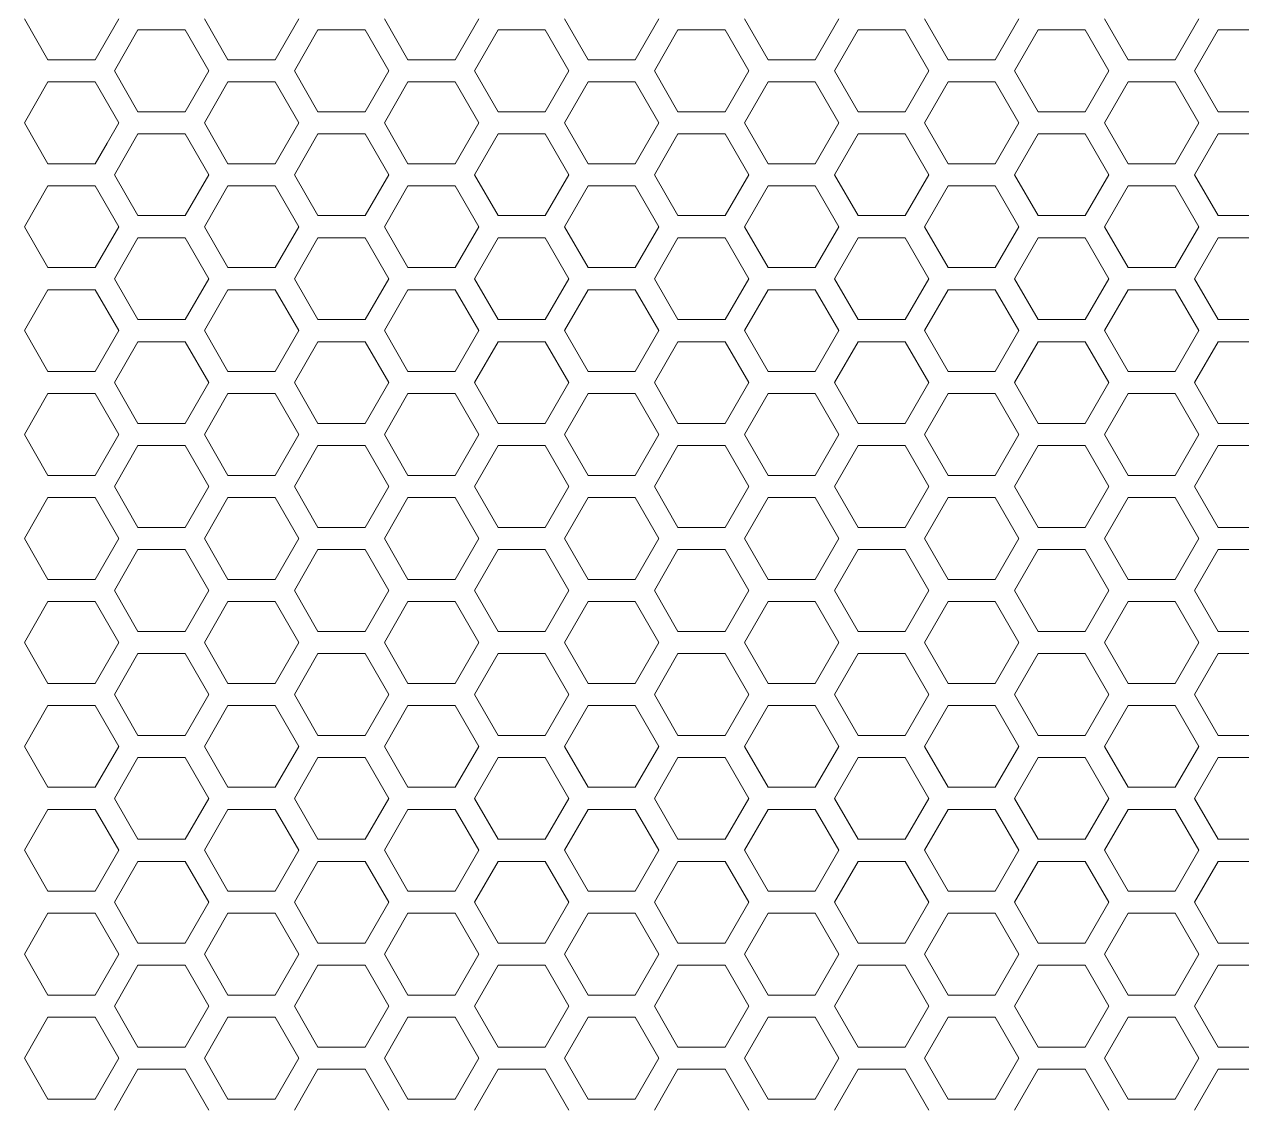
# Model space of a CAD drawing. Header units: millimetres. Extents: x 0 to 140, y -17 to 195.
# Drawn here: x 42.67 to 49.69, y 29.53 to 35.75 of the extents above; entities that cross this region are included whole.
import ezdxf

# ---------------------------------------------------------------- set-up
doc = ezdxf.new("R2010")
doc.units = ezdxf.units.MM
doc.layers.add('4203-42785_1_0', color=7, linetype='Continuous')

# ---------------------------------------------------------------- blocks, each defined once
blk = doc.blocks.new('a')
at = {"layer": '4203-42785_1_0', "color": 0, "linetype": 'ByBlock', "lineweight": 9}
for p, q in [((1506.8194, 372.1166), (1506.9262, 371.9317)), ((1507.1396, 371.9317), (1507.2464, 372.1166)), ((1507.6327, 372.1166), (1507.7395, 371.9317)), ((1507.9529, 371.9317), (1508.0596, 372.1166)), ((1508.446, 372.1166), (1508.5527, 371.9317)), ((1508.7661, 371.9317), (1508.8728, 372.1166)), ((1509.2593, 372.1166), (1509.366, 371.9317)), ((1509.5794, 371.9317), (1509.6862, 372.1166)), ((1510.0725, 372.1166), (1510.1793, 371.9317)), ((1510.3927, 371.9317), (1510.4994, 372.1166)), ((1510.8858, 372.1166), (1510.9926, 371.9317)), ((1511.206, 371.9317), (1511.3127, 372.1166)), ((1511.6991, 372.1166), (1511.8058, 371.9317)), ((1512.0192, 371.9317), (1512.1259, 372.1166)), ((1507.3328, 372.0667), (1507.2261, 371.8818)), ((1507.5463, 372.0667), (1507.3328, 372.0667)), ((1507.653, 371.8818), (1507.5463, 372.0667)), ((1508.1461, 372.0667), (1508.0394, 371.8818)), ((1508.3595, 372.0667), (1508.1461, 372.0667)), ((1508.4662, 371.8818), (1508.3595, 372.0667)), ((1508.9594, 372.0667), (1508.8527, 371.8818)), ((1509.1728, 372.0667), (1508.9594, 372.0667)), ((1509.2795, 371.8818), (1509.1728, 372.0667)), ((1509.7726, 372.0667), (1509.6659, 371.8818)), ((1509.9861, 372.0667), (1509.7726, 372.0667)), ((1510.0928, 371.8818), (1509.9861, 372.0667)), ((1510.5859, 372.0667), (1510.4792, 371.8818)), ((1510.7994, 372.0667), (1510.5859, 372.0667)), ((1510.9061, 371.8818), (1510.7994, 372.0667)), ((1511.3992, 372.0667), (1511.2925, 371.8818)), ((1511.6126, 372.0667), (1511.3992, 372.0667)), ((1511.7193, 371.8818), (1511.6126, 372.0667)), ((1512.2124, 372.0667), (1512.1057, 371.8818)), ((1512.4259, 372.0667), (1512.2124, 372.0667)), ((1506.9262, 371.9317), (1507.1396, 371.9317)), ((1507.7395, 371.9317), (1507.9529, 371.9317)), ((1508.5527, 371.9317), (1508.7661, 371.9317)), ((1509.366, 371.9317), (1509.5794, 371.9317)), ((1510.1793, 371.9317), (1510.3927, 371.9317)), ((1510.9926, 371.9317), (1511.206, 371.9317)), ((1511.8058, 371.9317), (1512.0192, 371.9317)), ((1507.2261, 371.8818), (1507.3328, 371.697)), ((1507.5463, 371.697), (1507.653, 371.8818)), ((1508.0394, 371.8818), (1508.1461, 371.697)), ((1508.3595, 371.697), (1508.4662, 371.8818)), ((1508.8527, 371.8818), (1508.9594, 371.697)), ((1509.1728, 371.697), (1509.2795, 371.8818)), ((1509.6659, 371.8818), (1509.7726, 371.697)), ((1509.9861, 371.697), (1510.0928, 371.8818)), ((1510.4792, 371.8818), (1510.5859, 371.697)), ((1510.7994, 371.697), (1510.9061, 371.8818)), ((1511.2925, 371.8818), (1511.3992, 371.697)), ((1511.6126, 371.697), (1511.7193, 371.8818)), ((1512.1057, 371.8818), (1512.2124, 371.697)), ((1506.9262, 371.8319), (1506.8194, 371.6471)), ((1507.1396, 371.8319), (1506.9262, 371.8319)), ((1507.2464, 371.6471), (1507.1396, 371.8319)), ((1507.7395, 371.8319), (1507.6327, 371.6471)), ((1507.9529, 371.8319), (1507.7395, 371.8319)), ((1508.0596, 371.6471), (1507.9529, 371.8319)), ((1508.5527, 371.8319), (1508.446, 371.6471)), ((1508.7661, 371.8319), (1508.5527, 371.8319)), ((1508.8728, 371.6471), (1508.7661, 371.8319)), ((1509.366, 371.8319), (1509.2593, 371.6471)), ((1509.5794, 371.8319), (1509.366, 371.8319)), ((1509.6862, 371.6471), (1509.5794, 371.8319)), ((1510.1793, 371.8319), (1510.0725, 371.6471)), ((1510.3927, 371.8319), (1510.1793, 371.8319)), ((1510.4994, 371.6471), (1510.3927, 371.8319)), ((1510.9926, 371.8319), (1510.8858, 371.6471)), ((1511.206, 371.8319), (1510.9926, 371.8319)), ((1511.3127, 371.6471), (1511.206, 371.8319)), ((1511.8058, 371.8319), (1511.6991, 371.6471)), ((1512.0192, 371.8319), (1511.8058, 371.8319)), ((1512.1259, 371.6471), (1512.0192, 371.8319)), ((1507.3328, 371.697), (1507.5463, 371.697)), ((1508.1461, 371.697), (1508.3595, 371.697)), ((1508.9594, 371.697), (1509.1728, 371.697)), ((1509.7726, 371.697), (1509.9861, 371.697)), ((1510.5859, 371.697), (1510.7994, 371.697)), ((1511.3992, 371.697), (1511.6126, 371.697)), ((1512.2124, 371.697), (1512.4259, 371.697)), ((1506.8194, 371.6471), (1506.9262, 371.4622)), ((1507.1929, 371.5547), (1507.2464, 371.6471)), ((1507.6327, 371.6471), (1507.7395, 371.4622)), ((1507.9529, 371.4622), (1508.0596, 371.6471)), ((1508.446, 371.6471), (1508.5527, 371.4622)), ((1508.7661, 371.4622), (1508.8728, 371.6471)), ((1509.2593, 371.6471), (1509.366, 371.4622)), ((1509.5794, 371.4622), (1509.6862, 371.6471)), ((1510.0725, 371.6471), (1510.1793, 371.4622)), ((1510.3927, 371.4622), (1510.4994, 371.6471)), ((1510.8858, 371.6471), (1510.9926, 371.4622)), ((1511.206, 371.4622), (1511.3127, 371.6471)), ((1511.6991, 371.6471), (1511.8058, 371.4622)), ((1512.0192, 371.4622), (1512.1259, 371.6471)), ((1507.3328, 371.5971), (1507.2261, 371.4123)), ((1507.5463, 371.5971), (1507.3328, 371.5971)), ((1507.653, 371.4123), (1507.5463, 371.5971)), ((1508.1461, 371.5971), (1508.0394, 371.4123)), ((1508.3595, 371.5971), (1508.1461, 371.5971)), ((1508.4662, 371.4123), (1508.3595, 371.5971)), ((1508.9594, 371.5971), (1508.8527, 371.4123)), ((1509.1728, 371.5971), (1508.9594, 371.5971)), ((1509.2795, 371.4123), (1509.1728, 371.5971)), ((1509.7726, 371.5971), (1509.6659, 371.4123)), ((1509.9861, 371.5971), (1509.7726, 371.5971)), ((1510.0928, 371.4123), (1509.9861, 371.5971)), ((1510.5859, 371.5971), (1510.4792, 371.4123)), ((1510.7994, 371.5971), (1510.5859, 371.5971)), ((1510.9061, 371.4123), (1510.7994, 371.5971)), ((1511.3992, 371.5971), (1511.2925, 371.4123)), ((1511.6126, 371.5971), (1511.3992, 371.5971)), ((1511.7193, 371.4123), (1511.6126, 371.5971)), ((1512.2124, 371.5971), (1512.1057, 371.4123)), ((1512.4259, 371.5971), (1512.2124, 371.5971)), ((1507.1396, 371.4622), (1507.1929, 371.5547)), ((1506.9262, 371.4622), (1507.1396, 371.4622)), ((1507.7395, 371.4622), (1507.9529, 371.4622)), ((1508.5527, 371.4622), (1508.7661, 371.4622)), ((1509.366, 371.4622), (1509.5794, 371.4622)), ((1510.1793, 371.4622), (1510.3927, 371.4622)), ((1510.9926, 371.4622), (1511.206, 371.4622)), ((1511.8058, 371.4622), (1512.0192, 371.4622)), ((1507.2261, 371.4123), (1507.3328, 371.2274)), ((1507.5463, 371.2274), (1507.653, 371.4123)), ((1508.0394, 371.4123), (1508.1461, 371.2274)), ((1508.3595, 371.2274), (1508.4662, 371.4123)), ((1508.8527, 371.4123), (1508.9594, 371.2274)), ((1509.1728, 371.2274), (1509.2795, 371.4123)), ((1509.6659, 371.4123), (1509.7726, 371.2274)), ((1509.9861, 371.2274), (1510.0928, 371.4123)), ((1510.4792, 371.4123), (1510.5859, 371.2274)), ((1510.7994, 371.2274), (1510.9061, 371.4123)), ((1511.2925, 371.4123), (1511.3992, 371.2274)), ((1511.6126, 371.2274), (1511.7193, 371.4123)), ((1512.1057, 371.4123), (1512.2124, 371.2274)), ((1506.9262, 371.3624), (1506.8194, 371.1775)), ((1507.1396, 371.3624), (1506.9262, 371.3624)), ((1507.2464, 371.1775), (1507.1396, 371.3624)), ((1507.7395, 371.3624), (1507.6327, 371.1775)), ((1507.9529, 371.3624), (1507.7395, 371.3624)), ((1508.0596, 371.1775), (1507.9529, 371.3624)), ((1508.5527, 371.3624), (1508.446, 371.1775)), ((1508.7661, 371.3624), (1508.5527, 371.3624)), ((1508.8728, 371.1775), (1508.7661, 371.3624)), ((1509.366, 371.3624), (1509.2593, 371.1775)), ((1509.5794, 371.3624), (1509.366, 371.3624)), ((1509.6862, 371.1775), (1509.5794, 371.3624)), ((1510.1793, 371.3624), (1510.0725, 371.1775)), ((1510.3927, 371.3624), (1510.1793, 371.3624)), ((1510.4994, 371.1775), (1510.3927, 371.3624)), ((1510.9926, 371.3624), (1510.8858, 371.1775)), ((1511.206, 371.3624), (1510.9926, 371.3624)), ((1511.3127, 371.1775), (1511.206, 371.3624)), ((1511.8058, 371.3624), (1511.6991, 371.1775)), ((1512.0192, 371.3624), (1511.8058, 371.3624)), ((1512.1259, 371.1775), (1512.0192, 371.3624)), ((1506.8194, 371.1775), (1506.9262, 370.9926)), ((1507.1396, 370.9926), (1507.2464, 371.1775)), ((1507.3328, 371.2274), (1507.5463, 371.2274)), ((1507.6327, 371.1775), (1507.7395, 370.9926)), ((1507.9529, 370.9926), (1508.0596, 371.1775)), ((1508.1461, 371.2274), (1508.3595, 371.2274)), ((1508.446, 371.1775), (1508.5527, 370.9926)), ((1508.7661, 370.9926), (1508.8728, 371.1775)), ((1508.9594, 371.2274), (1509.1728, 371.2274)), ((1509.2593, 371.1775), (1509.366, 370.9926)), ((1509.5794, 370.9926), (1509.6862, 371.1775)), ((1509.7726, 371.2274), (1509.9861, 371.2274)), ((1510.0725, 371.1775), (1510.1793, 370.9926)), ((1510.3927, 370.9926), (1510.4994, 371.1775)), ((1510.5859, 371.2274), (1510.7994, 371.2274)), ((1510.8858, 371.1775), (1510.9926, 370.9926)), ((1511.206, 370.9926), (1511.3127, 371.1775)), ((1511.3992, 371.2274), (1511.6126, 371.2274)), ((1511.6991, 371.1775), (1511.8058, 370.9926)), ((1512.0192, 370.9926), (1512.1259, 371.1775)), ((1512.2124, 371.2274), (1512.4259, 371.2274)), ((1507.3328, 371.1276), (1507.2261, 370.9427)), ((1507.5463, 371.1276), (1507.3328, 371.1276)), ((1507.653, 370.9427), (1507.5463, 371.1276)), ((1508.1461, 371.1276), (1508.0394, 370.9427)), ((1508.3595, 371.1276), (1508.1461, 371.1276)), ((1508.4662, 370.9427), (1508.3595, 371.1276)), ((1508.9594, 371.1276), (1508.8527, 370.9427)), ((1509.1728, 371.1276), (1508.9594, 371.1276)), ((1509.2795, 370.9427), (1509.1728, 371.1276)), ((1509.7726, 371.1276), (1509.6659, 370.9427)), ((1509.9861, 371.1276), (1509.7726, 371.1276)), ((1510.0928, 370.9427), (1509.9861, 371.1276)), ((1510.5859, 371.1276), (1510.4792, 370.9427)), ((1510.7994, 371.1276), (1510.5859, 371.1276)), ((1510.9061, 370.9427), (1510.7994, 371.1276)), ((1511.3992, 371.1276), (1511.2925, 370.9427)), ((1511.6126, 371.1276), (1511.3992, 371.1276)), ((1511.7193, 370.9427), (1511.6126, 371.1276)), ((1512.2124, 371.1276), (1512.1057, 370.9427)), ((1512.4259, 371.1276), (1512.2124, 371.1276)), ((1506.9262, 370.9926), (1507.1396, 370.9926)), ((1507.7395, 370.9926), (1507.9529, 370.9926)), ((1508.5527, 370.9926), (1508.7661, 370.9926)), ((1509.366, 370.9926), (1509.5794, 370.9926)), ((1510.1793, 370.9926), (1510.3927, 370.9926)), ((1510.9926, 370.9926), (1511.206, 370.9926)), ((1511.8058, 370.9926), (1512.0192, 370.9926)), ((1507.2261, 370.9427), (1507.3328, 370.7579)), ((1507.5463, 370.7579), (1507.653, 370.9427)), ((1508.0394, 370.9427), (1508.1461, 370.7579)), ((1508.3595, 370.7579), (1508.4662, 370.9427)), ((1508.8527, 370.9427), (1508.9594, 370.7579)), ((1509.1728, 370.7579), (1509.2795, 370.9427)), ((1509.6659, 370.9427), (1509.7726, 370.7579)), ((1509.9861, 370.7579), (1510.0928, 370.9427)), ((1510.4792, 370.9427), (1510.5859, 370.7579)), ((1510.7994, 370.7579), (1510.9061, 370.9427)), ((1511.2925, 370.9427), (1511.3992, 370.7579)), ((1511.6126, 370.7579), (1511.7193, 370.9427)), ((1512.1057, 370.9427), (1512.2124, 370.7579)), ((1506.9262, 370.8928), (1506.8194, 370.708)), ((1507.1396, 370.8928), (1506.9262, 370.8928)), ((1507.2464, 370.708), (1507.1396, 370.8928)), ((1507.7395, 370.8928), (1507.6327, 370.708)), ((1507.9529, 370.8928), (1507.7395, 370.8928)), ((1508.0596, 370.708), (1507.9529, 370.8928)), ((1508.5527, 370.8928), (1508.446, 370.708)), ((1508.7661, 370.8928), (1508.5527, 370.8928)), ((1508.8728, 370.708), (1508.7661, 370.8928)), ((1509.366, 370.8928), (1509.2593, 370.708)), ((1509.5794, 370.8928), (1509.366, 370.8928)), ((1509.6862, 370.708), (1509.5794, 370.8928)), ((1510.1793, 370.8928), (1510.0725, 370.708)), ((1510.3927, 370.8928), (1510.1793, 370.8928)), ((1510.4994, 370.708), (1510.3927, 370.8928)), ((1510.9926, 370.8928), (1510.8858, 370.708)), ((1511.206, 370.8928), (1510.9926, 370.8928)), ((1511.3127, 370.708), (1511.206, 370.8928)), ((1511.8058, 370.8928), (1511.6991, 370.708)), ((1512.0192, 370.8928), (1511.8058, 370.8928)), ((1512.1259, 370.708), (1512.0192, 370.8928)), ((1507.3328, 370.7579), (1507.5463, 370.7579)), ((1508.1461, 370.7579), (1508.3595, 370.7579)), ((1508.9594, 370.7579), (1509.1728, 370.7579)), ((1509.7726, 370.7579), (1509.9861, 370.7579)), ((1510.5859, 370.7579), (1510.7994, 370.7579)), ((1511.3992, 370.7579), (1511.6126, 370.7579)), ((1512.2124, 370.7579), (1512.4259, 370.7579)), ((1506.8194, 370.708), (1506.9262, 370.5231)), ((1507.1396, 370.5231), (1507.2464, 370.708)), ((1507.6327, 370.708), (1507.7395, 370.5231)), ((1507.9529, 370.5231), (1508.0596, 370.708)), ((1508.446, 370.708), (1508.5527, 370.5231)), ((1508.7661, 370.5231), (1508.8728, 370.708)), ((1509.2593, 370.708), (1509.366, 370.5231)), ((1509.5794, 370.5231), (1509.6862, 370.708)), ((1510.0725, 370.708), (1510.1793, 370.5231)), ((1510.3927, 370.5231), (1510.4994, 370.708)), ((1510.8858, 370.708), (1510.9926, 370.5231)), ((1511.206, 370.5231), (1511.3127, 370.708)), ((1511.6991, 370.708), (1511.8058, 370.5231)), ((1512.0192, 370.5231), (1512.1259, 370.708)), ((1507.3328, 370.6581), (1507.2261, 370.4732)), ((1507.5463, 370.6581), (1507.3328, 370.6581)), ((1507.653, 370.4732), (1507.5463, 370.6581)), ((1508.1461, 370.6581), (1508.0394, 370.4732)), ((1508.3595, 370.6581), (1508.1461, 370.6581)), ((1508.4662, 370.4732), (1508.3595, 370.6581)), ((1508.9594, 370.6581), (1508.8527, 370.4732)), ((1509.1728, 370.6581), (1508.9594, 370.6581)), ((1509.2795, 370.4732), (1509.1728, 370.6581)), ((1509.7726, 370.6581), (1509.6659, 370.4732)), ((1509.9861, 370.6581), (1509.7726, 370.6581)), ((1510.0928, 370.4732), (1509.9861, 370.6581)), ((1510.5859, 370.6581), (1510.4792, 370.4732)), ((1510.7994, 370.6581), (1510.5859, 370.6581)), ((1510.9061, 370.4732), (1510.7994, 370.6581)), ((1511.3992, 370.6581), (1511.2925, 370.4732)), ((1511.6126, 370.6581), (1511.3992, 370.6581)), ((1511.7193, 370.4732), (1511.6126, 370.6581)), ((1512.2124, 370.6581), (1512.1057, 370.4732)), ((1512.4259, 370.6581), (1512.2124, 370.6581)), ((1506.9262, 370.5231), (1507.1396, 370.5231)), ((1507.7395, 370.5231), (1507.9529, 370.5231)), ((1508.5527, 370.5231), (1508.7661, 370.5231)), ((1509.366, 370.5231), (1509.5794, 370.5231)), ((1510.1793, 370.5231), (1510.3927, 370.5231)), ((1510.9926, 370.5231), (1511.206, 370.5231)), ((1511.8058, 370.5231), (1512.0192, 370.5231)), ((1507.2261, 370.4732), (1507.3328, 370.2883)), ((1507.5463, 370.2883), (1507.653, 370.4732)), ((1508.0394, 370.4732), (1508.1461, 370.2883)), ((1508.3595, 370.2883), (1508.4662, 370.4732)), ((1508.8527, 370.4732), (1508.9594, 370.2883)), ((1509.1728, 370.2883), (1509.2795, 370.4732)), ((1509.6659, 370.4732), (1509.7726, 370.2883)), ((1509.9861, 370.2883), (1510.0928, 370.4732)), ((1510.4792, 370.4732), (1510.5859, 370.2883)), ((1510.7994, 370.2883), (1510.9061, 370.4732)), ((1511.2925, 370.4732), (1511.3992, 370.2883)), ((1511.6126, 370.2883), (1511.7193, 370.4732)), ((1512.1057, 370.4732), (1512.2124, 370.2883)), ((1506.9262, 370.4233), (1506.8194, 370.2384)), ((1507.1396, 370.4233), (1506.9262, 370.4233)), ((1507.2464, 370.2384), (1507.1396, 370.4233)), ((1507.7395, 370.4233), (1507.6327, 370.2384)), ((1507.9529, 370.4233), (1507.7395, 370.4233)), ((1508.0596, 370.2384), (1507.9529, 370.4233)), ((1508.5527, 370.4233), (1508.446, 370.2384)), ((1508.7661, 370.4233), (1508.5527, 370.4233)), ((1508.8728, 370.2384), (1508.7661, 370.4233)), ((1509.366, 370.4233), (1509.2593, 370.2384)), ((1509.5794, 370.4233), (1509.366, 370.4233)), ((1509.6862, 370.2384), (1509.5794, 370.4233)), ((1510.1793, 370.4233), (1510.0725, 370.2384)), ((1510.3927, 370.4233), (1510.1793, 370.4233)), ((1510.4994, 370.2384), (1510.3927, 370.4233)), ((1510.9926, 370.4233), (1510.8858, 370.2384)), ((1511.206, 370.4233), (1510.9926, 370.4233)), ((1511.3127, 370.2384), (1511.206, 370.4233)), ((1511.8058, 370.4233), (1511.6991, 370.2384)), ((1512.0192, 370.4233), (1511.8058, 370.4233)), ((1512.1259, 370.2384), (1512.0192, 370.4233)), ((1507.3328, 370.2883), (1507.5463, 370.2883)), ((1508.1461, 370.2883), (1508.3595, 370.2883)), ((1508.9594, 370.2883), (1509.1728, 370.2883)), ((1509.7726, 370.2883), (1509.9861, 370.2883)), ((1510.5859, 370.2883), (1510.7994, 370.2883)), ((1511.3992, 370.2883), (1511.6126, 370.2883)), ((1512.2124, 370.2883), (1512.4259, 370.2883)), ((1506.8194, 370.2384), (1506.9262, 370.0536)), ((1507.1396, 370.0536), (1507.2464, 370.2384)), ((1507.3328, 370.1885), (1507.2261, 370.0037)), ((1507.5463, 370.1885), (1507.3328, 370.1885)), ((1507.653, 370.0037), (1507.5463, 370.1885)), ((1507.6327, 370.2384), (1507.7395, 370.0536)), ((1507.9529, 370.0536), (1508.0596, 370.2384)), ((1508.1461, 370.1885), (1508.0394, 370.0037)), ((1508.3595, 370.1885), (1508.1461, 370.1885)), ((1508.4662, 370.0037), (1508.3595, 370.1885)), ((1508.446, 370.2384), (1508.5527, 370.0536)), ((1508.7661, 370.0536), (1508.8728, 370.2384)), ((1508.9594, 370.1885), (1508.8527, 370.0037)), ((1509.1728, 370.1885), (1508.9594, 370.1885)), ((1509.2795, 370.0037), (1509.1728, 370.1885)), ((1509.2593, 370.2384), (1509.366, 370.0536)), ((1509.5794, 370.0536), (1509.6862, 370.2384)), ((1509.7726, 370.1885), (1509.6659, 370.0037)), ((1509.9861, 370.1885), (1509.7726, 370.1885)), ((1510.0928, 370.0037), (1509.9861, 370.1885)), ((1510.0725, 370.2384), (1510.1793, 370.0536)), ((1510.3927, 370.0536), (1510.4994, 370.2384)), ((1510.5859, 370.1885), (1510.4792, 370.0037)), ((1510.7994, 370.1885), (1510.5859, 370.1885)), ((1510.9061, 370.0037), (1510.7994, 370.1885)), ((1510.8858, 370.2384), (1510.9926, 370.0536)), ((1511.206, 370.0536), (1511.3127, 370.2384)), ((1511.3992, 370.1885), (1511.2925, 370.0037)), ((1511.6126, 370.1885), (1511.3992, 370.1885)), ((1511.7193, 370.0037), (1511.6126, 370.1885)), ((1511.6991, 370.2384), (1511.8058, 370.0536)), ((1512.0192, 370.0536), (1512.1259, 370.2384)), ((1512.2124, 370.1885), (1512.1057, 370.0037)), ((1512.4259, 370.1885), (1512.2124, 370.1885)), ((1506.9262, 370.0536), (1507.1396, 370.0536)), ((1507.7395, 370.0536), (1507.9529, 370.0536)), ((1508.5527, 370.0536), (1508.7661, 370.0536)), ((1509.366, 370.0536), (1509.5794, 370.0536)), ((1510.1793, 370.0536), (1510.3927, 370.0536)), ((1510.9926, 370.0536), (1511.206, 370.0536)), ((1511.8058, 370.0536), (1512.0192, 370.0536)), ((1507.2261, 370.0037), (1507.3328, 369.8188)), ((1507.5463, 369.8188), (1507.653, 370.0037)), ((1508.0394, 370.0037), (1508.1461, 369.8188)), ((1508.3595, 369.8188), (1508.4662, 370.0037)), ((1508.8527, 370.0037), (1508.9594, 369.8188)), ((1509.1728, 369.8188), (1509.2795, 370.0037)), ((1509.6659, 370.0037), (1509.7726, 369.8188)), ((1509.9861, 369.8188), (1510.0928, 370.0037)), ((1510.4792, 370.0037), (1510.5859, 369.8188)), ((1510.7994, 369.8188), (1510.9061, 370.0037)), ((1511.2925, 370.0037), (1511.3992, 369.8188)), ((1511.6126, 369.8188), (1511.7193, 370.0037)), ((1512.1057, 370.0037), (1512.2124, 369.8188)), ((1506.9262, 369.9537), (1506.8194, 369.7689)), ((1507.1396, 369.9537), (1506.9262, 369.9537)), ((1507.2464, 369.7689), (1507.1396, 369.9537)), ((1507.7395, 369.9537), (1507.6327, 369.7689)), ((1507.9529, 369.9537), (1507.7395, 369.9537)), ((1508.0596, 369.7689), (1507.9529, 369.9537)), ((1508.5527, 369.9537), (1508.446, 369.7689)), ((1508.7661, 369.9537), (1508.5527, 369.9537)), ((1508.8728, 369.7689), (1508.7661, 369.9537)), ((1509.366, 369.9537), (1509.2593, 369.7689)), ((1509.5794, 369.9537), (1509.366, 369.9537)), ((1509.6862, 369.7689), (1509.5794, 369.9537)), ((1510.1793, 369.9537), (1510.0725, 369.7689)), ((1510.3927, 369.9537), (1510.1793, 369.9537)), ((1510.4994, 369.7689), (1510.3927, 369.9537)), ((1510.9926, 369.9537), (1510.8858, 369.7689)), ((1511.206, 369.9537), (1510.9926, 369.9537)), ((1511.3127, 369.7689), (1511.206, 369.9537)), ((1511.8058, 369.9537), (1511.6991, 369.7689)), ((1512.0192, 369.9537), (1511.8058, 369.9537)), ((1512.1259, 369.7689), (1512.0192, 369.9537)), ((1507.3328, 369.8188), (1507.5463, 369.8188)), ((1508.1461, 369.8188), (1508.3595, 369.8188)), ((1508.9594, 369.8188), (1509.1728, 369.8188)), ((1509.7726, 369.8188), (1509.9861, 369.8188)), ((1510.5859, 369.8188), (1510.7994, 369.8188)), ((1511.3992, 369.8188), (1511.6126, 369.8188)), ((1512.2124, 369.8188), (1512.4259, 369.8188)), ((1506.8194, 369.7689), (1506.9262, 369.584)), ((1507.1396, 369.584), (1507.2464, 369.7689)), ((1507.6327, 369.7689), (1507.7395, 369.584)), ((1507.9529, 369.584), (1508.0596, 369.7689)), ((1508.446, 369.7689), (1508.5527, 369.584)), ((1508.7661, 369.584), (1508.8728, 369.7689)), ((1509.2593, 369.7689), (1509.366, 369.584)), ((1509.5794, 369.584), (1509.6862, 369.7689)), ((1510.0725, 369.7689), (1510.1793, 369.584)), ((1510.3927, 369.584), (1510.4994, 369.7689)), ((1510.8858, 369.7689), (1510.9926, 369.584)), ((1511.206, 369.584), (1511.3127, 369.7689)), ((1511.6991, 369.7689), (1511.8058, 369.584)), ((1512.0192, 369.584), (1512.1259, 369.7689)), ((1507.3328, 369.719), (1507.2261, 369.5341)), ((1507.5463, 369.719), (1507.3328, 369.719)), ((1507.653, 369.5341), (1507.5463, 369.719)), ((1508.1461, 369.719), (1508.0394, 369.5341)), ((1508.3595, 369.719), (1508.1461, 369.719)), ((1508.4662, 369.5341), (1508.3595, 369.719)), ((1508.9594, 369.719), (1508.8527, 369.5341)), ((1509.1728, 369.719), (1508.9594, 369.719)), ((1509.2795, 369.5341), (1509.1728, 369.719)), ((1509.7726, 369.719), (1509.6659, 369.5341)), ((1509.9861, 369.719), (1509.7726, 369.719)), ((1510.0928, 369.5341), (1509.9861, 369.719)), ((1510.5859, 369.719), (1510.4792, 369.5341)), ((1510.7994, 369.719), (1510.5859, 369.719)), ((1510.9061, 369.5341), (1510.7994, 369.719)), ((1511.3992, 369.719), (1511.2925, 369.5341)), ((1511.6126, 369.719), (1511.3992, 369.719)), ((1511.7193, 369.5341), (1511.6126, 369.719)), ((1512.2124, 369.719), (1512.1057, 369.5341)), ((1512.4259, 369.719), (1512.2124, 369.719)), ((1506.9262, 369.584), (1507.1396, 369.584)), ((1507.7395, 369.584), (1507.9529, 369.584)), ((1508.5527, 369.584), (1508.7661, 369.584)), ((1509.366, 369.584), (1509.5794, 369.584)), ((1510.1793, 369.584), (1510.3927, 369.584)), ((1510.9926, 369.584), (1511.206, 369.584)), ((1511.8058, 369.584), (1512.0192, 369.584)), ((1507.2261, 369.5341), (1507.3328, 369.3492)), ((1507.5463, 369.3492), (1507.653, 369.5341)), ((1508.0394, 369.5341), (1508.1461, 369.3492)), ((1508.3595, 369.3492), (1508.4662, 369.5341)), ((1508.8527, 369.5341), (1508.9594, 369.3492)), ((1509.1728, 369.3492), (1509.2795, 369.5341)), ((1509.6659, 369.5341), (1509.7726, 369.3492)), ((1509.9861, 369.3492), (1510.0928, 369.5341)), ((1510.4792, 369.5341), (1510.5859, 369.3492)), ((1510.7994, 369.3492), (1510.9061, 369.5341)), ((1511.2925, 369.5341), (1511.3992, 369.3492)), ((1511.6126, 369.3492), (1511.7193, 369.5341)), ((1512.1057, 369.5341), (1512.2124, 369.3492)), ((1506.9262, 369.4842), (1506.8194, 369.2993)), ((1507.1396, 369.4842), (1506.9262, 369.4842)), ((1507.2464, 369.2993), (1507.1396, 369.4842)), ((1507.7395, 369.4842), (1507.6327, 369.2993)), ((1507.9529, 369.4842), (1507.7395, 369.4842)), ((1508.0596, 369.2993), (1507.9529, 369.4842)), ((1508.5527, 369.4842), (1508.446, 369.2993)), ((1508.7661, 369.4842), (1508.5527, 369.4842)), ((1508.8728, 369.2993), (1508.7661, 369.4842)), ((1509.366, 369.4842), (1509.2593, 369.2993)), ((1509.5794, 369.4842), (1509.366, 369.4842)), ((1509.6862, 369.2993), (1509.5794, 369.4842)), ((1510.1793, 369.4842), (1510.0725, 369.2993)), ((1510.3927, 369.4842), (1510.1793, 369.4842)), ((1510.4994, 369.2993), (1510.3927, 369.4842)), ((1510.9926, 369.4842), (1510.8858, 369.2993)), ((1511.206, 369.4842), (1510.9926, 369.4842)), ((1511.3127, 369.2993), (1511.206, 369.4842)), ((1511.8058, 369.4842), (1511.6991, 369.2993)), ((1512.0192, 369.4842), (1511.8058, 369.4842)), ((1512.1259, 369.2993), (1512.0192, 369.4842)), ((1507.3328, 369.3492), (1507.5463, 369.3492)), ((1508.1461, 369.3492), (1508.3595, 369.3492)), ((1508.9594, 369.3492), (1509.1728, 369.3492)), ((1509.7726, 369.3492), (1509.9861, 369.3492)), ((1510.5859, 369.3492), (1510.7994, 369.3492)), ((1511.3992, 369.3492), (1511.6126, 369.3492)), ((1512.2124, 369.3492), (1512.4259, 369.3492)), ((1506.8194, 369.2993), (1506.9262, 369.1145)), ((1507.1396, 369.1145), (1507.2464, 369.2993)), ((1507.6327, 369.2993), (1507.7395, 369.1145)), ((1507.9529, 369.1145), (1508.0596, 369.2993)), ((1508.446, 369.2993), (1508.5527, 369.1145)), ((1508.7661, 369.1145), (1508.8728, 369.2993)), ((1509.2593, 369.2993), (1509.366, 369.1145)), ((1509.5794, 369.1145), (1509.6862, 369.2993)), ((1510.0725, 369.2993), (1510.1793, 369.1145)), ((1510.3927, 369.1145), (1510.4994, 369.2993)), ((1510.8858, 369.2993), (1510.9926, 369.1145)), ((1511.206, 369.1145), (1511.3127, 369.2993)), ((1511.6991, 369.2993), (1511.8058, 369.1145)), ((1512.0192, 369.1145), (1512.1259, 369.2993)), ((1507.3328, 369.2494), (1507.2261, 369.0646)), ((1507.5463, 369.2494), (1507.3328, 369.2494)), ((1507.653, 369.0646), (1507.5463, 369.2494)), ((1508.1461, 369.2494), (1508.0394, 369.0646)), ((1508.3595, 369.2494), (1508.1461, 369.2494)), ((1508.4662, 369.0646), (1508.3595, 369.2494)), ((1508.9594, 369.2494), (1508.8527, 369.0646)), ((1509.1728, 369.2494), (1508.9594, 369.2494)), ((1509.2795, 369.0646), (1509.1728, 369.2494)), ((1509.7726, 369.2494), (1509.6659, 369.0646)), ((1509.9861, 369.2494), (1509.7726, 369.2494)), ((1510.0928, 369.0646), (1509.9861, 369.2494)), ((1510.5859, 369.2494), (1510.4792, 369.0646)), ((1510.7994, 369.2494), (1510.5859, 369.2494)), ((1510.9061, 369.0646), (1510.7994, 369.2494)), ((1511.3992, 369.2494), (1511.2925, 369.0646)), ((1511.6126, 369.2494), (1511.3992, 369.2494)), ((1511.7193, 369.0646), (1511.6126, 369.2494)), ((1512.2124, 369.2494), (1512.1057, 369.0646)), ((1512.4259, 369.2494), (1512.2124, 369.2494)), ((1506.9262, 369.1145), (1507.1396, 369.1145)), ((1507.7395, 369.1145), (1507.9529, 369.1145)), ((1508.5527, 369.1145), (1508.7661, 369.1145)), ((1509.366, 369.1145), (1509.5794, 369.1145)), ((1510.1793, 369.1145), (1510.3927, 369.1145)), ((1510.9926, 369.1145), (1511.206, 369.1145)), ((1511.8058, 369.1145), (1512.0192, 369.1145)), ((1507.2261, 369.0646), (1507.3328, 368.8797)), ((1507.5463, 368.8797), (1507.653, 369.0646)), ((1508.0394, 369.0646), (1508.1461, 368.8797)), ((1508.3595, 368.8797), (1508.4662, 369.0646)), ((1508.8527, 369.0646), (1508.9594, 368.8797)), ((1509.1728, 368.8797), (1509.2795, 369.0646)), ((1509.6659, 369.0646), (1509.7726, 368.8797)), ((1509.9861, 368.8797), (1510.0928, 369.0646)), ((1510.4792, 369.0646), (1510.5859, 368.8797)), ((1510.7994, 368.8797), (1510.9061, 369.0646)), ((1511.2925, 369.0646), (1511.3992, 368.8797)), ((1511.6126, 368.8797), (1511.7193, 369.0646)), ((1512.1057, 369.0646), (1512.2124, 368.8797)), ((1506.9262, 369.0147), (1506.8194, 368.8298)), ((1507.1396, 369.0147), (1506.9262, 369.0147)), ((1507.2464, 368.8298), (1507.1396, 369.0147)), ((1507.7395, 369.0147), (1507.6327, 368.8298)), ((1507.9529, 369.0147), (1507.7395, 369.0147)), ((1508.0596, 368.8298), (1507.9529, 369.0147)), ((1508.5527, 369.0147), (1508.446, 368.8298)), ((1508.7661, 369.0147), (1508.5527, 369.0147)), ((1508.8728, 368.8298), (1508.7661, 369.0147)), ((1509.366, 369.0147), (1509.2593, 368.8298)), ((1509.5794, 369.0147), (1509.366, 369.0147)), ((1509.6862, 368.8298), (1509.5794, 369.0147)), ((1510.1793, 369.0147), (1510.0725, 368.8298)), ((1510.3927, 369.0147), (1510.1793, 369.0147)), ((1510.4994, 368.8298), (1510.3927, 369.0147)), ((1510.9926, 369.0147), (1510.8858, 368.8298)), ((1511.206, 369.0147), (1510.9926, 369.0147)), ((1511.3127, 368.8298), (1511.206, 369.0147)), ((1511.8058, 369.0147), (1511.6991, 368.8298)), ((1512.0192, 369.0147), (1511.8058, 369.0147)), ((1512.1259, 368.8298), (1512.0192, 369.0147)), ((1507.3328, 368.8797), (1507.5463, 368.8797)), ((1508.1461, 368.8797), (1508.3595, 368.8797)), ((1508.9594, 368.8797), (1509.1728, 368.8797)), ((1509.7726, 368.8797), (1509.9861, 368.8797)), ((1510.5859, 368.8797), (1510.7994, 368.8797)), ((1511.3992, 368.8797), (1511.6126, 368.8797)), ((1512.2124, 368.8797), (1512.4259, 368.8797)), ((1506.8194, 368.8298), (1506.9262, 368.6449)), ((1507.1396, 368.6449), (1507.2464, 368.8298)), ((1507.6327, 368.8298), (1507.7395, 368.6449)), ((1507.9529, 368.6449), (1508.0596, 368.8298)), ((1508.446, 368.8298), (1508.5527, 368.6449)), ((1508.7661, 368.6449), (1508.8728, 368.8298)), ((1509.2593, 368.8298), (1509.366, 368.6449)), ((1509.5794, 368.6449), (1509.6862, 368.8298)), ((1510.0725, 368.8298), (1510.1793, 368.6449)), ((1510.3927, 368.6449), (1510.4994, 368.8298)), ((1510.8858, 368.8298), (1510.9926, 368.6449)), ((1511.206, 368.6449), (1511.3127, 368.8298)), ((1511.6991, 368.8298), (1511.8058, 368.6449)), ((1512.0192, 368.6449), (1512.1259, 368.8298)), ((1507.3328, 368.7799), (1507.2261, 368.595)), ((1507.5463, 368.7799), (1507.3328, 368.7799)), ((1507.653, 368.595), (1507.5463, 368.7799)), ((1508.1461, 368.7799), (1508.0394, 368.595)), ((1508.3595, 368.7799), (1508.1461, 368.7799)), ((1508.4662, 368.595), (1508.3595, 368.7799)), ((1508.9594, 368.7799), (1508.8527, 368.595)), ((1509.1728, 368.7799), (1508.9594, 368.7799)), ((1509.2795, 368.595), (1509.1728, 368.7799)), ((1509.7726, 368.7799), (1509.6659, 368.595)), ((1509.9861, 368.7799), (1509.7726, 368.7799)), ((1510.0928, 368.595), (1509.9861, 368.7799)), ((1510.5859, 368.7799), (1510.4792, 368.595)), ((1510.7994, 368.7799), (1510.5859, 368.7799)), ((1510.9061, 368.595), (1510.7994, 368.7799)), ((1511.3992, 368.7799), (1511.2925, 368.595)), ((1511.6126, 368.7799), (1511.3992, 368.7799)), ((1511.7193, 368.595), (1511.6126, 368.7799)), ((1512.2124, 368.7799), (1512.1057, 368.595)), ((1512.4259, 368.7799), (1512.2124, 368.7799)), ((1506.9262, 368.6449), (1507.1396, 368.6449)), ((1507.2261, 368.595), (1507.3328, 368.4102)), ((1507.5463, 368.4102), (1507.653, 368.595)), ((1507.7395, 368.6449), (1507.9529, 368.6449)), ((1508.0394, 368.595), (1508.1461, 368.4102)), ((1508.3595, 368.4102), (1508.4662, 368.595)), ((1508.5527, 368.6449), (1508.7661, 368.6449)), ((1508.8527, 368.595), (1508.9594, 368.4102)), ((1509.1728, 368.4102), (1509.2795, 368.595)), ((1509.366, 368.6449), (1509.5794, 368.6449)), ((1509.6659, 368.595), (1509.7726, 368.4102)), ((1509.9861, 368.4102), (1510.0928, 368.595)), ((1510.1793, 368.6449), (1510.3927, 368.6449)), ((1510.4792, 368.595), (1510.5859, 368.4102)), ((1510.7994, 368.4102), (1510.9061, 368.595)), ((1510.9926, 368.6449), (1511.206, 368.6449)), ((1511.2925, 368.595), (1511.3992, 368.4102)), ((1511.6126, 368.4102), (1511.7193, 368.595)), ((1511.8058, 368.6449), (1512.0192, 368.6449)), ((1512.1057, 368.595), (1512.2124, 368.4102)), ((1506.9262, 368.5451), (1506.8194, 368.3602)), ((1507.1396, 368.5451), (1506.9262, 368.5451)), ((1507.2464, 368.3602), (1507.1396, 368.5451)), ((1507.7395, 368.5451), (1507.6327, 368.3602)), ((1507.9529, 368.5451), (1507.7395, 368.5451)), ((1508.0596, 368.3602), (1507.9529, 368.5451)), ((1508.5527, 368.5451), (1508.446, 368.3602)), ((1508.7661, 368.5451), (1508.5527, 368.5451)), ((1508.8728, 368.3602), (1508.7661, 368.5451)), ((1509.366, 368.5451), (1509.2593, 368.3602)), ((1509.5794, 368.5451), (1509.366, 368.5451)), ((1509.6862, 368.3602), (1509.5794, 368.5451)), ((1510.1793, 368.5451), (1510.0725, 368.3602)), ((1510.3927, 368.5451), (1510.1793, 368.5451)), ((1510.4994, 368.3602), (1510.3927, 368.5451)), ((1510.9926, 368.5451), (1510.8858, 368.3602)), ((1511.206, 368.5451), (1510.9926, 368.5451)), ((1511.3127, 368.3602), (1511.206, 368.5451)), ((1511.8058, 368.5451), (1511.6991, 368.3602)), ((1512.0192, 368.5451), (1511.8058, 368.5451)), ((1512.1259, 368.3602), (1512.0192, 368.5451)), ((1507.3328, 368.4102), (1507.5463, 368.4102)), ((1508.1461, 368.4102), (1508.3595, 368.4102)), ((1508.9594, 368.4102), (1509.1728, 368.4102)), ((1509.7726, 368.4102), (1509.9861, 368.4102)), ((1510.5859, 368.4102), (1510.7994, 368.4102)), ((1511.3992, 368.4102), (1511.6126, 368.4102)), ((1512.2124, 368.4102), (1512.4259, 368.4102)), ((1506.8194, 368.3602), (1506.9262, 368.1754)), ((1507.1396, 368.1754), (1507.2464, 368.3602)), ((1507.6327, 368.3602), (1507.7395, 368.1754)), ((1507.9529, 368.1754), (1508.0596, 368.3602)), ((1508.446, 368.3602), (1508.5527, 368.1754)), ((1508.7661, 368.1754), (1508.8728, 368.3602)), ((1509.2593, 368.3602), (1509.366, 368.1754)), ((1509.5794, 368.1754), (1509.6862, 368.3602)), ((1510.0725, 368.3602), (1510.1793, 368.1754)), ((1510.3927, 368.1754), (1510.4994, 368.3602)), ((1510.8858, 368.3602), (1510.9926, 368.1754)), ((1511.206, 368.1754), (1511.3127, 368.3602)), ((1511.6991, 368.3602), (1511.8058, 368.1754)), ((1512.0192, 368.1754), (1512.1259, 368.3602)), ((1507.3328, 368.3103), (1507.2261, 368.1255)), ((1507.5463, 368.3103), (1507.3328, 368.3103)), ((1507.653, 368.1255), (1507.5463, 368.3103)), ((1508.1461, 368.3103), (1508.0394, 368.1255)), ((1508.3595, 368.3103), (1508.1461, 368.3103)), ((1508.4662, 368.1255), (1508.3595, 368.3103)), ((1508.9594, 368.3103), (1508.8527, 368.1255)), ((1509.1728, 368.3103), (1508.9594, 368.3103)), ((1509.2795, 368.1255), (1509.1728, 368.3103)), ((1509.7726, 368.3103), (1509.6659, 368.1255)), ((1509.9861, 368.3103), (1509.7726, 368.3103)), ((1510.0928, 368.1255), (1509.9861, 368.3103)), ((1510.5859, 368.3103), (1510.4792, 368.1255)), ((1510.7994, 368.3103), (1510.5859, 368.3103)), ((1510.9061, 368.1255), (1510.7994, 368.3103)), ((1511.3992, 368.3103), (1511.2925, 368.1255)), ((1511.6126, 368.3103), (1511.3992, 368.3103)), ((1511.7193, 368.1255), (1511.6126, 368.3103)), ((1512.2124, 368.3103), (1512.1057, 368.1255)), ((1512.4259, 368.3103), (1512.2124, 368.3103)), ((1506.9262, 368.1754), (1507.1396, 368.1754)), ((1507.7395, 368.1754), (1507.9529, 368.1754)), ((1508.5527, 368.1754), (1508.7661, 368.1754)), ((1509.366, 368.1754), (1509.5794, 368.1754)), ((1510.1793, 368.1754), (1510.3927, 368.1754)), ((1510.9926, 368.1754), (1511.206, 368.1754)), ((1511.8058, 368.1754), (1512.0192, 368.1754)), ((1507.2261, 368.1255), (1507.3328, 367.9406)), ((1507.5463, 367.9406), (1507.653, 368.1255)), ((1508.0394, 368.1255), (1508.1461, 367.9406)), ((1508.3595, 367.9406), (1508.4662, 368.1255)), ((1508.8527, 368.1255), (1508.9594, 367.9406)), ((1509.1728, 367.9406), (1509.2795, 368.1255)), ((1509.6659, 368.1255), (1509.7726, 367.9406)), ((1509.9861, 367.9406), (1510.0928, 368.1255)), ((1510.4792, 368.1255), (1510.5859, 367.9406)), ((1510.7994, 367.9406), (1510.9061, 368.1255)), ((1511.2925, 368.1255), (1511.3992, 367.9406)), ((1511.6126, 367.9406), (1511.7193, 368.1255)), ((1512.1057, 368.1255), (1512.2124, 367.9406)), ((1506.9262, 368.0756), (1506.8194, 367.8907)), ((1507.1396, 368.0756), (1506.9262, 368.0756)), ((1507.2464, 367.8907), (1507.1396, 368.0756)), ((1507.7395, 368.0756), (1507.6327, 367.8907)), ((1507.9529, 368.0756), (1507.7395, 368.0756)), ((1508.0596, 367.8907), (1507.9529, 368.0756)), ((1508.5527, 368.0756), (1508.446, 367.8907)), ((1508.7661, 368.0756), (1508.5527, 368.0756)), ((1508.8728, 367.8907), (1508.7661, 368.0756)), ((1509.366, 368.0756), (1509.2593, 367.8907)), ((1509.5794, 368.0756), (1509.366, 368.0756)), ((1509.6862, 367.8907), (1509.5794, 368.0756)), ((1510.1793, 368.0756), (1510.0725, 367.8907)), ((1510.3927, 368.0756), (1510.1793, 368.0756)), ((1510.4994, 367.8907), (1510.3927, 368.0756)), ((1510.9926, 368.0756), (1510.8858, 367.8907)), ((1511.206, 368.0756), (1510.9926, 368.0756)), ((1511.3127, 367.8907), (1511.206, 368.0756)), ((1511.8058, 368.0756), (1511.6991, 367.8907)), ((1512.0192, 368.0756), (1511.8058, 368.0756)), ((1512.1259, 367.8907), (1512.0192, 368.0756)), ((1507.3328, 367.9406), (1507.5463, 367.9406)), ((1508.1461, 367.9406), (1508.3595, 367.9406)), ((1508.9594, 367.9406), (1509.1728, 367.9406)), ((1509.7726, 367.9406), (1509.9861, 367.9406)), ((1510.5859, 367.9406), (1510.7994, 367.9406)), ((1511.3992, 367.9406), (1511.6126, 367.9406)), ((1512.2124, 367.9406), (1512.4259, 367.9406)), ((1506.8194, 367.8907), (1506.9262, 367.7058)), ((1507.1396, 367.7058), (1507.2464, 367.8907)), ((1507.6327, 367.8907), (1507.7395, 367.7058)), ((1507.9529, 367.7058), (1508.0596, 367.8907)), ((1508.446, 367.8907), (1508.5527, 367.7058)), ((1508.7661, 367.7058), (1508.8728, 367.8907)), ((1509.2593, 367.8907), (1509.366, 367.7058)), ((1509.5794, 367.7058), (1509.6862, 367.8907)), ((1510.0725, 367.8907), (1510.1793, 367.7058)), ((1510.3927, 367.7058), (1510.4994, 367.8907)), ((1510.8858, 367.8907), (1510.9926, 367.7058)), ((1511.206, 367.7058), (1511.3127, 367.8907)), ((1511.6991, 367.8907), (1511.8058, 367.7058)), ((1512.0192, 367.7058), (1512.1259, 367.8907)), ((1507.3328, 367.8408), (1507.2261, 367.6559)), ((1507.5463, 367.8408), (1507.3328, 367.8408)), ((1507.653, 367.6559), (1507.5463, 367.8408)), ((1508.1461, 367.8408), (1508.0394, 367.6559)), ((1508.3595, 367.8408), (1508.1461, 367.8408)), ((1508.4662, 367.6559), (1508.3595, 367.8408)), ((1508.9594, 367.8408), (1508.8527, 367.6559)), ((1509.1728, 367.8408), (1508.9594, 367.8408)), ((1509.2795, 367.6559), (1509.1728, 367.8408)), ((1509.7726, 367.8408), (1509.6659, 367.6559)), ((1509.9861, 367.8408), (1509.7726, 367.8408)), ((1510.0928, 367.6559), (1509.9861, 367.8408)), ((1510.5859, 367.8408), (1510.4792, 367.6559)), ((1510.7994, 367.8408), (1510.5859, 367.8408)), ((1510.9061, 367.6559), (1510.7994, 367.8408)), ((1511.3992, 367.8408), (1511.2925, 367.6559)), ((1511.6126, 367.8408), (1511.3992, 367.8408)), ((1511.7193, 367.6559), (1511.6126, 367.8408)), ((1512.2124, 367.8408), (1512.1057, 367.6559)), ((1512.4259, 367.8408), (1512.2124, 367.8408)), ((1506.9262, 367.7058), (1507.1396, 367.7058)), ((1507.2261, 367.6559), (1507.3328, 367.4711)), ((1507.5463, 367.4711), (1507.653, 367.6559)), ((1507.7395, 367.7058), (1507.9529, 367.7058)), ((1508.0394, 367.6559), (1508.1461, 367.4711)), ((1508.3595, 367.4711), (1508.4662, 367.6559)), ((1508.5527, 367.7058), (1508.7661, 367.7058)), ((1508.8527, 367.6559), (1508.9594, 367.4711)), ((1509.1728, 367.4711), (1509.2795, 367.6559)), ((1509.366, 367.7058), (1509.5794, 367.7058)), ((1509.6659, 367.6559), (1509.7726, 367.4711)), ((1509.9861, 367.4711), (1510.0928, 367.6559)), ((1510.1793, 367.7058), (1510.3927, 367.7058)), ((1510.4792, 367.6559), (1510.5859, 367.4711)), ((1510.7994, 367.4711), (1510.9061, 367.6559)), ((1510.9926, 367.7058), (1511.206, 367.7058)), ((1511.2925, 367.6559), (1511.3992, 367.4711)), ((1511.6126, 367.4711), (1511.7193, 367.6559)), ((1511.8058, 367.7058), (1512.0192, 367.7058)), ((1512.1057, 367.6559), (1512.2124, 367.4711)), ((1506.9262, 367.606), (1506.8194, 367.4212)), ((1507.1396, 367.606), (1506.9262, 367.606)), ((1507.2464, 367.4212), (1507.1396, 367.606)), ((1507.7395, 367.606), (1507.6327, 367.4212)), ((1507.9529, 367.606), (1507.7395, 367.606)), ((1508.0596, 367.4212), (1507.9529, 367.606)), ((1508.5527, 367.606), (1508.446, 367.4212)), ((1508.7661, 367.606), (1508.5527, 367.606)), ((1508.8728, 367.4212), (1508.7661, 367.606)), ((1509.366, 367.606), (1509.2593, 367.4212)), ((1509.5794, 367.606), (1509.366, 367.606)), ((1509.6862, 367.4212), (1509.5794, 367.606)), ((1510.1793, 367.606), (1510.0725, 367.4212)), ((1510.3927, 367.606), (1510.1793, 367.606)), ((1510.4994, 367.4212), (1510.3927, 367.606)), ((1510.9926, 367.606), (1510.8858, 367.4212)), ((1511.206, 367.606), (1510.9926, 367.606)), ((1511.3127, 367.4212), (1511.206, 367.606)), ((1511.8058, 367.606), (1511.6991, 367.4212)), ((1512.0192, 367.606), (1511.8058, 367.606)), ((1512.1259, 367.4212), (1512.0192, 367.606)), ((1507.3328, 367.4711), (1507.5463, 367.4711)), ((1508.1461, 367.4711), (1508.3595, 367.4711)), ((1508.9594, 367.4711), (1509.1728, 367.4711)), ((1509.7726, 367.4711), (1509.9861, 367.4711)), ((1510.5859, 367.4711), (1510.7994, 367.4711)), ((1511.3992, 367.4711), (1511.6126, 367.4711)), ((1512.2124, 367.4711), (1512.4259, 367.4711)), ((1506.8194, 367.4212), (1506.9262, 367.2363)), ((1507.1396, 367.2363), (1507.2464, 367.4212)), ((1507.6327, 367.4212), (1507.7395, 367.2363)), ((1507.9529, 367.2363), (1508.0596, 367.4212)), ((1508.446, 367.4212), (1508.5527, 367.2363)), ((1508.7661, 367.2363), (1508.8728, 367.4212)), ((1509.2593, 367.4212), (1509.366, 367.2363)), ((1509.5794, 367.2363), (1509.6862, 367.4212)), ((1510.0725, 367.4212), (1510.1793, 367.2363)), ((1510.3927, 367.2363), (1510.4994, 367.4212)), ((1510.8858, 367.4212), (1510.9926, 367.2363)), ((1511.206, 367.2363), (1511.3127, 367.4212)), ((1511.6991, 367.4212), (1511.8058, 367.2363)), ((1512.0192, 367.2363), (1512.1259, 367.4212)), ((1507.3328, 367.3713), (1507.2261, 367.1864)), ((1507.5463, 367.3713), (1507.3328, 367.3713)), ((1507.653, 367.1864), (1507.5463, 367.3713)), ((1508.1461, 367.3713), (1508.0394, 367.1864)), ((1508.3595, 367.3713), (1508.1461, 367.3713)), ((1508.4662, 367.1864), (1508.3595, 367.3713)), ((1508.9594, 367.3713), (1508.8527, 367.1864)), ((1509.1728, 367.3713), (1508.9594, 367.3713)), ((1509.2795, 367.1864), (1509.1728, 367.3713)), ((1509.7726, 367.3713), (1509.6659, 367.1864)), ((1509.9861, 367.3713), (1509.7726, 367.3713)), ((1510.0928, 367.1864), (1509.9861, 367.3713)), ((1510.5859, 367.3713), (1510.4792, 367.1864)), ((1510.7994, 367.3713), (1510.5859, 367.3713)), ((1510.9061, 367.1864), (1510.7994, 367.3713)), ((1511.3992, 367.3713), (1511.2925, 367.1864)), ((1511.6126, 367.3713), (1511.3992, 367.3713)), ((1511.7193, 367.1864), (1511.6126, 367.3713)), ((1512.2124, 367.3713), (1512.1057, 367.1864)), ((1512.4259, 367.3713), (1512.2124, 367.3713)), ((1506.9262, 367.2363), (1507.1396, 367.2363)), ((1507.7395, 367.2363), (1507.9529, 367.2363)), ((1508.5527, 367.2363), (1508.7661, 367.2363)), ((1509.366, 367.2363), (1509.5794, 367.2363)), ((1510.1793, 367.2363), (1510.3927, 367.2363)), ((1510.9926, 367.2363), (1511.206, 367.2363)), ((1511.8058, 367.2363), (1512.0192, 367.2363))]:
    blk.add_line(p, q, dxfattribs=at)

msp = doc.modelspace()

# ---------------------------------------------------------------- block references
at = {"lineweight": 15, "xscale": 1.275468447124703, "yscale": 1.275468447124703, "zscale": 1.275468447124703}
msp.add_blockref('a', (-1879.2258, -438.8363), dxfattribs=at)

doc.saveas('drawing.dxf')
